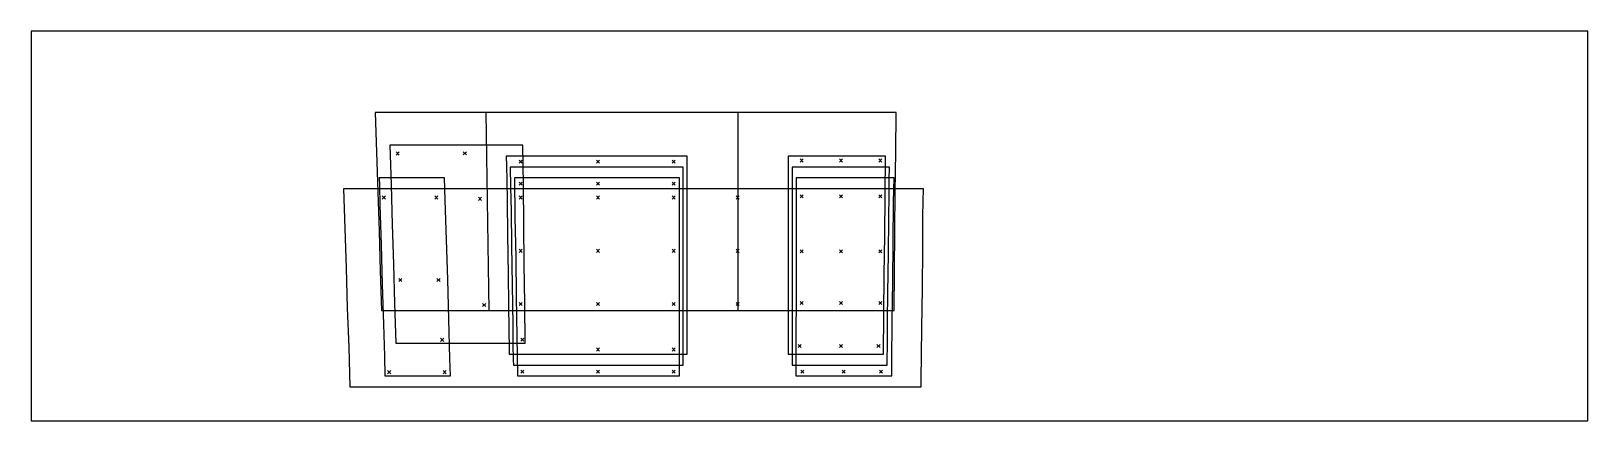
# Model space of a CAD drawing. Header units: millimetres. Extents: x 0 to 10000, y 0 to 2500.
import ezdxf

# ---------------------------------------------------------------- set-up
doc = ezdxf.new("R2010")
doc.units = ezdxf.units.MM
for name, color, linetype in [('DATUM LINE', 141, 'Continuous'), ('FRAME', 30, 'Continuous'), ('TAGGING', 7, 'Continuous'), ('V236_WW_CUT12_090_TE_BX1000', 3, 'Continuous'), ('V236_WW_CUT12_092_TE_UD90', 1, 'Continuous'), ('V236_WW_CUT12_098_TE_BX1000', 3, 'Continuous'), ('V236_WW_CUT12_100_TE_BX1000', 3, 'Continuous'), ('V236_WW_CUT12_102_TE_BX1000', 3, 'Continuous'), ('V236_WW_CUT12_104_TE_BX1000', 3, 'Continuous'), ('V236_WW_CUT12_106_TE_BX1000', 3, 'Continuous'), ('V236_WW_CUT12_108_TE_BX1000', 3, 'Continuous'), ('V236_WW_CUT12_116_TE_BX1000', 3, 'Continuous'), ('V236_WW_CUT12_124_TE_BX1000', 3, 'Continuous')]:
    doc.layers.add(name, color=color, linetype=linetype)

msp = doc.modelspace()

# ---------------------------------------------------------------- linework, layer by layer
at = {"layer": 'DATUM LINE', "color": 141}
for points in [[(2942, 708), (2923, 1978)], [(4539, 1978), (4539, 708)]]:
    msp.add_lwpolyline(points, dxfattribs=at)
at = {"layer": 'FRAME'}
msp.add_lwpolyline([(0, 0), (10000, 0), (10000, 2500), (0, 2500), (0, 0)], dxfattribs=at)
at = {"layer": 'TAGGING'}
for points in [[(2344, 1725), (2364, 1705)], [(2344, 1705), (2364, 1725)], [(2776, 1726), (2796, 1706)], [(2776, 1706), (2796, 1726)], [(3134, 1673), (3154, 1653)], [(3134, 1653), (3154, 1673)], [(3631, 1673), (3651, 1653)], [(3631, 1653), (3651, 1673)], [(4118, 1673), (4138, 1653)], [(4118, 1653), (4138, 1673)], [(4940, 1680), (4960, 1660)], [(4940, 1660), (4960, 1680)], [(5193, 1680), (5213, 1660)], [(5193, 1660), (5213, 1680)], [(5445, 1680), (5465, 1660)], [(5445, 1660), (5465, 1680)], [(3134, 1531), (3154, 1511)], [(3134, 1511), (3154, 1531)], [(3631, 1531), (3651, 1511)], [(3631, 1511), (3651, 1531)], [(4118, 1531), (4138, 1511)], [(4118, 1511), (4138, 1531)], [(2256, 1443), (2276, 1423)], [(2256, 1423), (2276, 1443)], [(2593, 1443), (2613, 1423)], [(2593, 1423), (2613, 1443)], [(2874, 1434), (2894, 1414)], [(2874, 1414), (2894, 1434)], [(3134, 1443), (3154, 1423)], [(3134, 1423), (3154, 1443)], [(3631, 1443), (3651, 1423)], [(3631, 1423), (3651, 1443)], [(4118, 1443), (4138, 1423)], [(4118, 1423), (4138, 1443)], [(4529, 1443), (4549, 1423)], [(4529, 1423), (4549, 1443)], [(4940, 1450), (4960, 1430)], [(4940, 1430), (4960, 1450)], [(5193, 1450), (5213, 1430)], [(5193, 1430), (5213, 1450)], [(5445, 1450), (5465, 1430)], [(5445, 1430), (5465, 1450)], [(3134, 1101), (3154, 1081)], [(3134, 1081), (3154, 1101)], [(3631, 1101), (3651, 1081)], [(3631, 1081), (3651, 1101)], [(4118, 1101), (4138, 1081)], [(4118, 1081), (4138, 1101)], [(4529, 1101), (4549, 1081)], [(4529, 1081), (4549, 1101)], [(4940, 1097), (4960, 1077)], [(4940, 1077), (4960, 1097)], [(5193, 1097), (5213, 1077)], [(5193, 1077), (5213, 1097)], [(5445, 1097), (5465, 1077)], [(5445, 1077), (5465, 1097)], [(2361, 913), (2381, 893)], [(2361, 893), (2381, 913)], [(2607, 913), (2627, 893)], [(2607, 893), (2627, 913)], [(2900, 753), (2920, 733)], [(2900, 733), (2920, 753)], [(3134, 759), (3154, 739)], [(3134, 739), (3154, 759)], [(3631, 759), (3651, 739)], [(3631, 739), (3651, 759)], [(4118, 759), (4138, 739)], [(4118, 739), (4138, 759)], [(4529, 759), (4549, 739)], [(4529, 739), (4549, 759)], [(4940, 766), (4960, 746)], [(4940, 746), (4960, 766)], [(5193, 766), (5213, 746)], [(5193, 746), (5213, 766)], [(5445, 766), (5465, 746)], [(5445, 746), (5465, 766)], [(2630, 530), (2650, 510)], [(2630, 510), (2650, 530)], [(3145, 531), (3165, 511)], [(3145, 511), (3165, 531)], [(3631, 468), (3651, 448)], [(3631, 448), (3651, 468)], [(4118, 468), (4138, 448)], [(4118, 448), (4138, 468)], [(4927, 490), (4947, 470)], [(4927, 470), (4947, 490)], [(5193, 490), (5213, 470)], [(5193, 470), (5213, 490)], [(5433, 490), (5453, 470)], [(5433, 470), (5453, 490)], [(2290, 322), (2310, 302)], [(2290, 302), (2310, 322)], [(2647, 322), (2667, 302)], [(2647, 302), (2667, 322)], [(3145, 325), (3165, 305)], [(3145, 305), (3165, 325)], [(3631, 325), (3651, 305)], [(3631, 305), (3651, 325)], [(4118, 325), (4138, 305)], [(4118, 305), (4138, 325)], [(4944, 326), (4964, 306)], [(4944, 306), (4964, 326)], [(5210, 326), (5230, 306)], [(5210, 306), (5230, 326)], [(5449, 326), (5469, 306)], [(5449, 306), (5469, 326)]]:
    msp.add_lwpolyline(points, dxfattribs=at)
at = {"layer": 'V236_WW_CUT12_090_TE_BX1000', "color": 3}
msp.add_lwpolyline([(5717, 218), (5718, 267), (5719, 424), (5722, 596), (5725, 850), (5727, 1105), (5729, 1310), (5731, 1407), (5732, 1488), (4987, 1488), (4242, 1488), (3497, 1488), (2752, 1488), (2007, 1488), (2015, 1234), (2023, 980), (2031, 726), (2040, 472), (2048, 218), (2136, 218), (2313, 218), (2714, 218), (3134, 218), (3727, 218), (4280, 218), (4837, 218), (5170, 218), (5484, 218), (5625, 218)], close=True, dxfattribs=at)
at = {"layer": 'V236_WW_CUT12_092_TE_UD90', "color": 1}
msp.add_lwpolyline([(2694, 288), (2690, 399), (2683, 653), (2676, 907), (2668, 1161), (2660, 1415), (2656, 1558), (2572, 1558), (2488, 1558), (2404, 1558), (2320, 1558), (2236, 1558), (2237, 1512), (2241, 1384), (2249, 1130), (2256, 875), (2264, 621), (2270, 414), (2273, 288), (2357, 288), (2441, 288), (2525, 288), (2610, 288)], close=True, dxfattribs=at)
at = {"layer": 'V236_WW_CUT12_098_TE_BX1000', "color": 3}
msp.add_lwpolyline([(5528, 288), (5529, 384), (5532, 638), (5535, 892), (5538, 1146), (5540, 1400), (5543, 1558), (5417, 1558), (5291, 1558), (5165, 1558), (5039, 1558), (4914, 1558), (4914, 1304), (4914, 1050), (4914, 796), (4913, 542), (4913, 288), (5036, 288), (5159, 288), (5282, 288), (5405, 288)], close=True, dxfattribs=at)
at = {"layer": 'V236_WW_CUT12_100_TE_BX1000', "color": 3}
msp.add_lwpolyline([(5499, 358), (5499, 391), (5500, 486), (5502, 644), (5504, 819), (5507, 1073), (5510, 1295), (5511, 1454), (5512, 1549), (5513, 1628), (5388, 1628), (5263, 1628), (5138, 1628), (5014, 1628), (4889, 1628), (4888, 1374), (4889, 1120), (4888, 866), (4889, 612), (4888, 358), (4917, 358), (5008, 358), (5130, 358), (5252, 358), (5374, 358), (5467, 358)], close=True, dxfattribs=at)
at = {"layer": 'V236_WW_CUT12_102_TE_BX1000', "color": 3}
msp.add_lwpolyline([(5475, 428), (5477, 682), (5480, 936), (5483, 1190), (5486, 1444), (5489, 1698), (5364, 1699), (5239, 1698), (5114, 1698), (4989, 1698), (4864, 1698), (4863, 1444), (4864, 1190), (4864, 936), (4863, 682), (4863, 428), (4954, 428), (5077, 428), (5199, 428), (5321, 428), (5443, 428)], close=True, dxfattribs=at)
at = {"layer": 'V236_WW_CUT12_104_TE_BX1000', "color": 3}
msp.add_lwpolyline([(4164, 288), (4164, 542), (4164, 796), (4164, 1050), (4164, 1304), (4164, 1558), (3952, 1558), (3740, 1558), (3528, 1558), (3316, 1558), (3105, 1558), (3108, 1304), (3113, 1050), (3116, 796), (3120, 542), (3124, 288), (3177, 288), (3280, 288), (3384, 288), (3592, 288), (3800, 288), (3955, 288), (4059, 288)], close=True, dxfattribs=at)
at = {"layer": 'V236_WW_CUT12_106_TE_BX1000', "color": 3}
msp.add_lwpolyline([(4189, 358), (4189, 391), (4189, 474), (4189, 611), (4189, 807), (4189, 1032), (4189, 1253), (4189, 1424), (4189, 1542), (4189, 1599), (4189, 1628), (3967, 1628), (3745, 1628), (3523, 1628), (3301, 1628), (3078, 1628), (3080, 1502), (3083, 1345), (3086, 1124), (3090, 870), (3094, 616), (3095, 489), (3097, 391), (3098, 358), (3316, 358), (3534, 358), (3752, 358), (3971, 358)], close=True, dxfattribs=at)
at = {"layer": 'V236_WW_CUT12_108_TE_BX1000', "color": 3}
msp.add_lwpolyline([(4214, 428), (4214, 506), (4214, 602), (4214, 728), (4214, 982), (4214, 1236), (4214, 1413), (4214, 1571), (4214, 1698), (4130, 1698), (4016, 1698), (3784, 1698), (3551, 1698), (3319, 1698), (3170, 1698), (3052, 1698), (3053, 1636), (3055, 1542), (3057, 1414), (3060, 1193), (3064, 939), (3067, 747), (3069, 587), (3071, 460), (3071, 428), (3128, 428), (3184, 428), (3275, 428), (3389, 428), (3549, 428), (3687, 428), (3859, 428), (3997, 428), (4111, 428), (4180, 428)], close=True, dxfattribs=at)
at = {"layer": 'V236_WW_CUT12_116_TE_BX1000', "color": 3}
msp.add_lwpolyline([(3174, 498), (3171, 752), (3168, 1006), (3165, 1260), (3162, 1514), (3159, 1768), (2988, 1769), (2817, 1768), (2646, 1768), (2476, 1769), (2305, 1768), (2312, 1514), (2320, 1260), (2327, 1006), (2335, 752), (2342, 498), (2509, 498), (2675, 498), (2842, 498), (3008, 498)], close=True, dxfattribs=at)
at = {"layer": 'V236_WW_CUT12_124_TE_BX1000', "color": 3}
msp.add_lwpolyline([(5543, 708), (5545, 962), (5549, 1216), (5551, 1470), (5554, 1724), (5557, 1978), (5514, 1978), (5257, 1978), (4963, 1978), (4461, 1978), (3792, 1978), (3166, 1978), (2753, 1979), (2378, 1979), (2210, 1979), (2218, 1724), (2227, 1470), (2235, 1216), (2243, 962), (2251, 708), (2493, 708), (2856, 708), (3263, 708), (3922, 708), (4580, 708), (4997, 708), (5292, 708)], close=True, dxfattribs=at)

doc.saveas('drawing.dxf')
